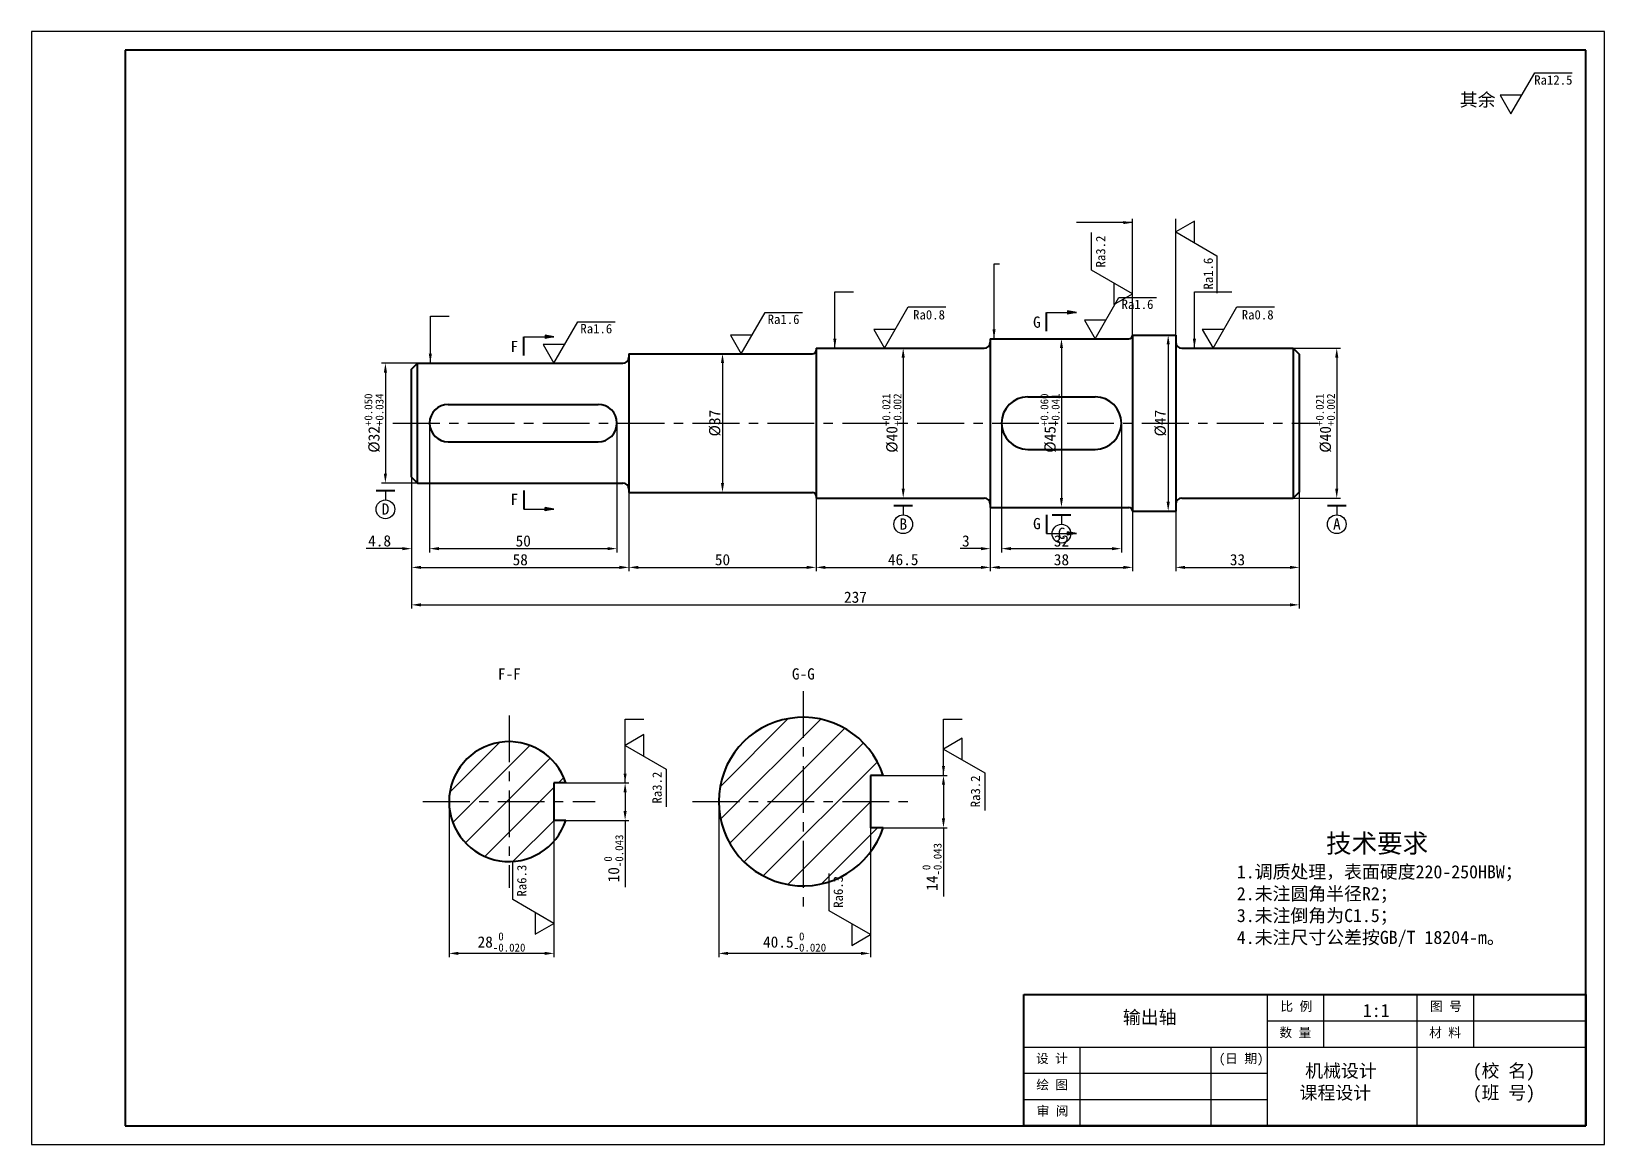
# Model space of a CAD drawing. Header units: inches. Extents: x 0 to 420, y 0 to 297.
import ezdxf

# ---------------------------------------------------------------- set-up
doc = ezdxf.new("R2010")
doc.units = ezdxf.units.IN
doc.header["$LTSCALE"] = 10
doc.header["$MEASUREMENT"] = 0
doc.linetypes.add('CENTER', pattern=[2, 1.25, -0.25, 0.25, -0.25])
for name, color, linetype, lineweight in [('中心线', 1, 'CENTER', 25), ('剖面线', 3, 'Continuous', 25), ('尺寸线', 4, 'Continuous', 25), ('文字', 7, 'Continuous', 25), ('粗实线', 7, 'Continuous', 40), ('细实线', 7, 'Continuous', 25)]:
    doc.layers.add(name, color=color, linetype=linetype, lineweight=lineweight)
doc.dimstyles.get("Standard").update_dxf_attribs({"dimtxt": 0.18, "dimasz": 0.18, "dimexe": 0.18, "dimexo": 0.0625, "dimgap": 0.09, "dimtad": 0, "dimtih": 1, "dimtoh": 1, "dimdec": 4, "dimzin": 0, "dimdsep": 46, "dimtxsty": 'Standard', "dimcen": 0.09, "dimadec": 0, "dimazin": 0, "dimtfac": 1, "dimtdec": 4, "dimtofl": 0, "dimtmove": 0, "dimatfit": 3, "dimfxl": 0, "dimtolj": 1, "dimtzin": 0, "dimarcsym": 0})
pattern_1 = [(45, (0, 0), (-4.419417382415921, 4.419417382415922), [])]

# ---------------------------------------------------------------- blocks, each defined once
blk = doc.blocks.new('*D1')
at = {"layer": 'Defpoints', "color": 0}
for p in [(101.5, 178.1), (159.5, 178.1), (159.5, 154)]:
    blk.add_point(p, dxfattribs=at)
at = {"layer": '尺寸线', "color": 0, "lineweight": -2}
for p, q in [((101.5, 178.1), (101.5, 153)), ((159.5, 178.1), (159.5, 153)), ((104, 154), (157, 154))]:
    blk.add_line(p, q, dxfattribs=at)
at = {"layer": '尺寸线', "color": 0}
for points in [[(104, 154.4166666666667), (104, 153.5833333333333), (101.5, 154)], [(157, 153.5833333333333), (157, 154.4166666666667), (159.5, 154)]]:
    blk.add_solid(points, dxfattribs=at)
at = {"layer": '尺寸线', "color": 0, "insert": (130.5, 156.0315), "char_height": 3, "attachment_point": 5}
blk.add_mtext('\\A1;58', dxfattribs=at)
blk = doc.blocks.new('*D2')
at = {"layer": 'Defpoints', "color": 0}
for p in [(159.5, 174), (209.5, 174), (209.5, 154)]:
    blk.add_point(p, dxfattribs=at)
at = {"layer": '尺寸线', "color": 0, "lineweight": -2}
for p, q in [((159.5, 174), (159.5, 153)), ((209.5, 174), (209.5, 153)), ((162, 154), (207, 154))]:
    blk.add_line(p, q, dxfattribs=at)
at = {"layer": '尺寸线', "color": 0}
for points in [[(162, 154.4166666666667), (162, 153.5833333333333), (159.5, 154)], [(207, 153.5833333333333), (207, 154.4166666666667), (209.5, 154)]]:
    blk.add_solid(points, dxfattribs=at)
at = {"layer": '尺寸线', "color": 0, "insert": (184.5, 156.0315), "char_height": 3, "attachment_point": 5}
blk.add_mtext('\\A1;50', dxfattribs=at)
blk = doc.blocks.new('*D3')
at = {"layer": 'Defpoints', "color": 0}
for p in [(209.5, 172.5), (256, 172.5), (256, 154)]:
    blk.add_point(p, dxfattribs=at)
at = {"layer": '尺寸线', "color": 0, "lineweight": -2}
for p, q in [((209.5, 172.5), (209.5, 153)), ((256, 172.5), (256, 153)), ((212, 154), (253.5, 154))]:
    blk.add_line(p, q, dxfattribs=at)
at = {"layer": '尺寸线', "color": 0}
for points in [[(212, 154.4166666666667), (212, 153.5833333333333), (209.5, 154)], [(253.5, 153.5833333333333), (253.5, 154.4166666666667), (256, 154)]]:
    blk.add_solid(points, dxfattribs=at)
at = {"layer": '尺寸线', "color": 0, "insert": (232.75, 156.0645), "char_height": 3, "attachment_point": 5}
blk.add_mtext('\\A1;46.5', dxfattribs=at)
blk = doc.blocks.new('*D4')
at = {"layer": 'Defpoints', "color": 0}
for p in [(256, 170), (294, 170), (294, 154)]:
    blk.add_point(p, dxfattribs=at)
at = {"layer": '尺寸线', "color": 0, "lineweight": -2}
for p, q in [((256, 170), (256, 153)), ((294, 170), (294, 153)), ((258.5, 154), (291.5, 154))]:
    blk.add_line(p, q, dxfattribs=at)
at = {"layer": '尺寸线', "color": 0}
for points in [[(258.5, 154.4166666666667), (258.5, 153.5833333333333), (256, 154)], [(291.5, 153.5833333333333), (291.5, 154.4166666666667), (294, 154)]]:
    blk.add_solid(points, dxfattribs=at)
at = {"layer": '尺寸线', "color": 0, "insert": (275, 156.0315), "char_height": 3, "attachment_point": 5}
blk.add_mtext('\\A1;38', dxfattribs=at)
blk = doc.blocks.new('*D5')
at = {"layer": 'Defpoints', "color": 0}
for p in [(305.5, 172.5), (338.5, 172.5), (338.5, 154)]:
    blk.add_point(p, dxfattribs=at)
at = {"layer": '尺寸线', "color": 0, "lineweight": -2}
for p, q in [((305.5, 172.5), (305.5, 153)), ((338.5, 172.5), (338.5, 153)), ((308, 154), (336, 154))]:
    blk.add_line(p, q, dxfattribs=at)
at = {"layer": '尺寸线', "color": 0}
for points in [[(308, 154.4166666666667), (308, 153.5833333333333), (305.5, 154)], [(336, 153.5833333333333), (336, 154.4166666666667), (338.5, 154)]]:
    blk.add_solid(points, dxfattribs=at)
at = {"layer": '尺寸线', "color": 0, "insert": (322, 156.0315), "char_height": 3, "attachment_point": 5}
blk.add_mtext('\\A1;33', dxfattribs=at)
blk = doc.blocks.new('*D6')
at = {"layer": 'Defpoints', "color": 0}
for p in [(101.5, 178.1), (338.5, 178.1), (338.5, 144)]:
    blk.add_point(p, dxfattribs=at)
at = {"layer": '尺寸线', "color": 0, "lineweight": -2}
for p, q in [((101.5, 178.1), (101.5, 143)), ((338.5, 178.1), (338.5, 143)), ((104, 144), (336, 144))]:
    blk.add_line(p, q, dxfattribs=at)
at = {"layer": '尺寸线', "color": 0}
for points in [[(104, 144.4166666666667), (104, 143.5833333333333), (101.5, 144)], [(336, 143.5833333333333), (336, 144.4166666666667), (338.5, 144)]]:
    blk.add_solid(points, dxfattribs=at)
at = {"layer": '尺寸线', "color": 0, "insert": (220, 146.0315), "char_height": 3, "attachment_point": 5}
blk.add_mtext('\\A1;237', dxfattribs=at)
blk = doc.blocks.new('*D7')
at = {"layer": 'Defpoints', "color": 0}
for p in [(259, 192.5), (291, 192.5), (291, 159)]:
    blk.add_point(p, dxfattribs=at)
at = {"layer": '尺寸线', "color": 0, "lineweight": -2}
for p, q in [((259, 192.5), (259, 158)), ((291, 192.5), (291, 158)), ((261.5, 159), (288.5, 159))]:
    blk.add_line(p, q, dxfattribs=at)
at = {"layer": '尺寸线', "color": 0}
for points in [[(261.5, 159.4166666666667), (261.5, 158.5833333333333), (259, 159)], [(288.5, 158.5833333333333), (288.5, 159.4166666666667), (291, 159)]]:
    blk.add_solid(points, dxfattribs=at)
at = {"layer": '尺寸线', "color": 0, "insert": (275, 161.0315), "char_height": 3, "attachment_point": 5}
blk.add_mtext('\\A1;32', dxfattribs=at)
blk = doc.blocks.new('*D8')
at = {"layer": 'Defpoints', "color": 0}
for p in [(256, 192.5), (259, 192.5), (256, 159)]:
    blk.add_point(p, dxfattribs=at)
at = {"layer": '尺寸线', "color": 0, "lineweight": -2}
for p, q in [((256, 192.5), (256, 158)), ((259, 192.5), (259, 158)), ((253.5, 159), (247.9450000000001, 159)), ((261.5, 159), (264, 159))]:
    blk.add_line(p, q, dxfattribs=at)
at = {"layer": '尺寸线', "color": 0}
for points in [[(253.5, 158.5833333333333), (253.5, 159.4166666666667), (256, 159)], [(261.5, 159.4166666666667), (261.5, 158.5833333333333), (259, 159)]]:
    blk.add_solid(points, dxfattribs=at)
at = {"layer": '尺寸线', "color": 0, "insert": (249.4725, 161.0315), "char_height": 3, "attachment_point": 5}
blk.add_mtext('\\A1;3', dxfattribs=at)
blk = doc.blocks.new('*D9')
at = {"layer": 'Defpoints', "color": 0}
for p in [(106.3, 192.5), (156.3, 192.5), (156.3, 159)]:
    blk.add_point(p, dxfattribs=at)
at = {"layer": '尺寸线', "color": 0, "lineweight": -2}
for p, q in [((106.3, 192.5), (106.3, 158)), ((156.3, 192.5), (156.3, 158)), ((108.8, 159), (153.8, 159))]:
    blk.add_line(p, q, dxfattribs=at)
at = {"layer": '尺寸线', "color": 0}
for points in [[(108.8, 159.4166666666667), (108.8, 158.5833333333333), (106.3, 159)], [(153.8, 158.5833333333333), (153.8, 159.4166666666667), (156.3, 159)]]:
    blk.add_solid(points, dxfattribs=at)
at = {"layer": '尺寸线', "color": 0, "insert": (131.3, 161.0315), "char_height": 3, "attachment_point": 5}
blk.add_mtext('\\A1;50', dxfattribs=at)
blk = doc.blocks.new('*D10')
at = {"layer": 'Defpoints', "color": 0}
for p in [(101.5, 192.5), (106.3, 192.5), (101.5, 159)]:
    blk.add_point(p, dxfattribs=at)
at = {"layer": '尺寸线', "color": 0, "lineweight": -2}
for p, q in [((101.5, 192.5), (101.5, 158)), ((106.3, 192.5), (106.3, 158)), ((99, 159), (89.40100000000001, 159)), ((108.8, 159), (111.3, 159))]:
    blk.add_line(p, q, dxfattribs=at)
at = {"layer": '尺寸线', "color": 0}
for points in [[(99, 158.5833333333333), (99, 159.4166666666667), (101.5, 159)], [(108.8, 159.4166666666667), (108.8, 158.5833333333333), (106.3, 159)]]:
    blk.add_solid(points, dxfattribs=at)
at = {"layer": '尺寸线', "color": 0, "insert": (92.9505, 161.0645), "char_height": 3, "attachment_point": 5}
blk.add_mtext('\\A1;4.8', dxfattribs=at)
blk = doc.blocks.new('*D11')
at = {"layer": 'Defpoints', "color": 0}
for p in [(103.1, 208.5), (94.5, 176.5), (103.1, 176.5)]:
    blk.add_point(p, dxfattribs=at)
at = {"layer": '尺寸线', "color": 0, "lineweight": -2}
for p, q in [((103.1, 208.5), (93.5, 208.5)), ((94.5, 206), (94.5, 179)), ((103.1, 176.5), (93.5, 176.5))]:
    blk.add_line(p, q, dxfattribs=at)
at = {"layer": '尺寸线', "color": 0}
for points in [[(94.91666666666667, 206), (94.08333333333333, 206), (94.5, 208.5)], [(94.08333333333333, 179), (94.91666666666667, 179), (94.5, 176.5)]]:
    blk.add_solid(points, dxfattribs=at)
at = {"layer": '尺寸线', "color": 0, "insert": (91.43184, 192.5), "char_height": 3, "attachment_point": 5, "rotation": 90}
blk.add_mtext('\\A1;%%C32{}{\\H0.71x;\\C3;\\S+0.050^ +0.034;}', dxfattribs=at)
blk = doc.blocks.new('*D12')
at = {"layer": 'Defpoints', "color": 0}
for p in [(184.5, 211), (184.5, 174), (184.5, 174)]:
    blk.add_point(p, dxfattribs=at)
at = {"layer": '尺寸线', "color": 0, "lineweight": -2}
for p, q in [((184.5, 211), (185.5, 211)), ((184.5, 208.5), (184.5, 176.5)), ((184.5, 174), (185.5, 174))]:
    blk.add_line(p, q, dxfattribs=at)
at = {"layer": '尺寸线', "color": 0}
for points in [[(184.9166666666667, 208.5), (184.0833333333333, 208.5), (184.5, 211)], [(184.0833333333333, 176.5), (184.9166666666667, 176.5), (184.5, 174)]]:
    blk.add_solid(points, dxfattribs=at)
at = {"layer": '尺寸线', "color": 0, "insert": (182.4685, 192.5), "char_height": 3, "attachment_point": 5, "rotation": 90}
blk.add_mtext('\\A1;%%C37', dxfattribs=at)
blk = doc.blocks.new('*D13')
at = {"layer": 'Defpoints', "color": 0}
for p in [(232.75, 212.5), (232.75, 172.5), (232.75, 172.5)]:
    blk.add_point(p, dxfattribs=at)
at = {"layer": '尺寸线', "color": 0, "lineweight": -2}
for p, q in [((232.75, 212.5), (233.75, 212.5)), ((232.75, 210), (232.75, 175)), ((232.75, 172.5), (233.75, 172.5))]:
    blk.add_line(p, q, dxfattribs=at)
at = {"layer": '尺寸线', "color": 0}
for points in [[(233.1666666666667, 210), (232.3333333333333, 210), (232.75, 212.5)], [(232.3333333333333, 175), (233.1666666666667, 175), (232.75, 172.5)]]:
    blk.add_solid(points, dxfattribs=at)
at = {"layer": '尺寸线', "color": 0, "insert": (229.70527, 192.5), "char_height": 3, "attachment_point": 5, "rotation": 90}
blk.add_mtext('\\A1;%%C40{}{\\H0.71x;\\C3;\\S+0.021^ +0.002;}', dxfattribs=at)
blk = doc.blocks.new('*D14')
at = {"layer": 'Defpoints', "color": 0}
for p in [(275, 215), (275, 170), (275, 170)]:
    blk.add_point(p, dxfattribs=at)
at = {"layer": '尺寸线', "color": 0, "lineweight": -2}
for p, q in [((275, 215), (276, 215)), ((275, 212.5), (275, 172.5)), ((275, 170), (276, 170))]:
    blk.add_line(p, q, dxfattribs=at)
at = {"layer": '尺寸线', "color": 0}
for points in [[(275.4166666666667, 212.5), (274.5833333333333, 212.5), (275, 215)], [(274.5833333333333, 172.5), (275.4166666666667, 172.5), (275, 170)]]:
    blk.add_solid(points, dxfattribs=at)
at = {"layer": '尺寸线', "color": 0, "insert": (271.93184, 192.5), "char_height": 3, "attachment_point": 5, "rotation": 90}
blk.add_mtext('\\A1;%%C45{}{\\H0.71x;\\C3;\\S+0.060^ +0.041;}', dxfattribs=at)
blk = doc.blocks.new('*D15')
at = {"layer": 'Defpoints', "color": 0}
for p in [(303.5, 216), (303.5, 169), (303.5, 169)]:
    blk.add_point(p, dxfattribs=at)
at = {"layer": '尺寸线', "color": 0, "lineweight": -2}
for p, q in [((303.5, 216), (304.5, 216)), ((303.5, 213.5), (303.5, 171.5)), ((303.5, 169), (304.5, 169))]:
    blk.add_line(p, q, dxfattribs=at)
at = {"layer": '尺寸线', "color": 0}
for points in [[(303.9166666666667, 213.5), (303.0833333333333, 213.5), (303.5, 216)], [(303.0833333333333, 171.5), (303.9166666666667, 171.5), (303.5, 169)]]:
    blk.add_solid(points, dxfattribs=at)
at = {"layer": '尺寸线', "color": 0, "insert": (301.4355, 192.5), "char_height": 3, "attachment_point": 5, "rotation": 90}
blk.add_mtext('\\A1;%%C47', dxfattribs=at)
blk = doc.blocks.new('*D16')
at = {"layer": 'Defpoints', "color": 0}
for p in [(336.9, 212.5), (336.9, 172.5), (348.5, 172.5)]:
    blk.add_point(p, dxfattribs=at)
at = {"layer": '尺寸线', "color": 0, "lineweight": -2}
for p, q in [((336.9, 212.5), (349.5, 212.5)), ((348.5, 210), (348.5, 175)), ((336.9, 172.5), (349.5, 172.5))]:
    blk.add_line(p, q, dxfattribs=at)
at = {"layer": '尺寸线', "color": 0}
for points in [[(348.9166666666667, 210), (348.0833333333333, 210), (348.5, 212.5)], [(348.0833333333333, 175), (348.9166666666667, 175), (348.5, 172.5)]]:
    blk.add_solid(points, dxfattribs=at)
at = {"layer": '尺寸线', "color": 0, "insert": (345.45527, 192.5), "char_height": 3, "attachment_point": 5, "rotation": 90}
blk.add_mtext('\\A1;%%C40{}{\\H0.71x;\\C3;\\S+0.021^ +0.002;}', dxfattribs=at)
blk = doc.blocks.new('*D31')
at = {"layer": 'Defpoints', "color": 0}
for p in [(142.6986841535707, 96.5), (142.6986841535707, 86.5), (158.5, 86.5)]:
    blk.add_point(p, dxfattribs=at)
at = {"layer": '尺寸线', "color": 0, "lineweight": -2}
for p, q in [((142.6986841535707, 96.5), (159.5, 96.5)), ((158.5, 94), (158.5, 89)), ((142.6986841535707, 86.5), (159.5, 86.5)), ((158.5, 86.5), (158.5, 68.65415000000002))]:
    blk.add_line(p, q, dxfattribs=at)
at = {"layer": '尺寸线', "color": 0}
for points in [[(158.9166666666667, 94), (158.0833333333333, 94), (158.5, 96.5)], [(158.0833333333333, 89), (158.9166666666667, 89), (158.5, 86.5)]]:
    blk.add_solid(points, dxfattribs=at)
at = {"layer": '尺寸线', "color": 0, "insert": (155.43184, 76.32707500000001), "char_height": 3, "attachment_point": 5, "rotation": 90}
blk.add_mtext('\\A1;10{}{\\H0.71x;\\C3;\\S 0^ -0.043;}', dxfattribs=at)
blk = doc.blocks.new('*D32')
at = {"layer": 'Defpoints', "color": 0}
for p in [(111.5, 91.5), (139.5, 91.5), (111.5, 51)]:
    blk.add_point(p, dxfattribs=at)
at = {"layer": '尺寸线', "color": 0, "lineweight": -2}
for p, q in [((111.5, 91.5), (111.5, 50)), ((139.5, 91.5), (139.5, 50)), ((137, 51), (114, 51))]:
    blk.add_line(p, q, dxfattribs=at)
at = {"layer": '尺寸线', "color": 0}
for points in [[(114, 51.41666666666666), (114, 50.58333333333334), (111.5, 51)], [(137, 50.58333333333334), (137, 51.41666666666666), (139.5, 51)]]:
    blk.add_solid(points, dxfattribs=at)
at = {"layer": '尺寸线', "color": 0, "insert": (125.5, 54.04473), "char_height": 3, "attachment_point": 5}
blk.add_mtext('\\A1;28{}{\\H0.71x;\\C3;\\S 0^ -0.020;}', dxfattribs=at)
blk = doc.blocks.new('*D33')
at = {"layer": 'Defpoints', "color": 0}
for p in [(227.3834047803431, 98.5), (227.3834047803431, 84.5), (243.5, 84.5)]:
    blk.add_point(p, dxfattribs=at)
at = {"layer": '尺寸线', "color": 0, "lineweight": -2}
for p, q in [((227.3834047803431, 98.5), (244.5, 98.5)), ((243.5, 96), (243.5, 87)), ((227.3834047803431, 84.5), (244.5, 84.5)), ((243.5, 84.5), (243.5, 66.15615000000003))]:
    blk.add_line(p, q, dxfattribs=at)
at = {"layer": '尺寸线', "color": 0}
for points in [[(243.9166666666667, 96), (243.0833333333333, 96), (243.5, 98.5)], [(243.0833333333333, 87), (243.9166666666667, 87), (243.5, 84.5)]]:
    blk.add_solid(points, dxfattribs=at)
at = {"layer": '尺寸线', "color": 0, "insert": (240.43184, 74.07807500000001), "char_height": 3, "attachment_point": 5, "rotation": 90}
blk.add_mtext('\\A1;14{}{\\H0.71x;\\C3;\\S 0^ -0.043;}', dxfattribs=at)
blk = doc.blocks.new('*D34')
at = {"layer": 'Defpoints', "color": 0}
for p in [(183.5, 91.5), (224, 91.5), (183.5, 51)]:
    blk.add_point(p, dxfattribs=at)
at = {"layer": '尺寸线', "color": 0, "lineweight": -2}
for p, q in [((183.5, 91.5), (183.5, 50)), ((224, 91.5), (224, 50)), ((221.5, 51), (186, 51))]:
    blk.add_line(p, q, dxfattribs=at)
at = {"layer": '尺寸线', "color": 0}
for points in [[(186, 51.41666666666666), (186, 50.58333333333334), (183.5, 51)], [(221.5, 50.58333333333334), (221.5, 51.41666666666666), (224, 51)]]:
    blk.add_solid(points, dxfattribs=at)
at = {"layer": '尺寸线', "color": 0, "insert": (203.75, 54.04473), "char_height": 3, "attachment_point": 5}
blk.add_mtext('\\A1;40.5{}{\\H0.71x;\\C3;\\S 0^ -0.020;}', dxfattribs=at)

msp = doc.modelspace()

# ---------------------------------------------------------------- hatches: boundary and pattern name
at = {"layer": '剖面线'}
h = msp.add_hatch(dxfattribs=at)
h.set_pattern_fill('ANSI31', color=256, scale=50, style=0)
h.set_pattern_definition(pattern_1)
edge = h.paths.add_edge_path(flags=0)
edge.add_arc((206, 91.5), 22.5, 18.12620396055673, 341.8737960394433)
edge.add_line((227.3834047803431, 98.5), (224, 98.5))
edge.add_line((227.3834047803431, 84.5), (224, 84.5))
edge.add_line((224, 98.5), (224, 84.5))
h = msp.add_hatch(dxfattribs=at)
h.set_pattern_fill('ANSI31', color=256, scale=50, style=0)
h.set_pattern_definition(pattern_1)
edge = h.paths.add_edge_path(flags=0)
edge.add_arc((127.5, 91.5), 16, 18.20995686428301, 341.790043135717)
edge.add_line((142.6986841535707, 96.5), (139.5, 96.5))
edge.add_line((142.6986841535707, 86.5), (139.5, 86.5))
edge.add_line((139.5, 96.5), (139.5, 86.5))
at = {"layer": '细实线'}
h = msp.add_hatch(color=256, dxfattribs=at)
h.paths.add_polyline_path([(276.6463962798512, 222.4450007698968), (276.6463962798512, 222), (279, 222)])
h.paths.add_polyline_path([(276.6463962798512, 222), (276.6463962798512, 221.5549992301032), (279, 222)])
h = msp.add_hatch(color=256, dxfattribs=at)
h.paths.add_polyline_path([(137.1463962798512, 215.9450007698968), (137.1463962798512, 215.5), (139.5, 215.5)])
h.paths.add_polyline_path([(137.1463962798512, 215.5), (137.1463962798512, 215.0549992301032), (139.5, 215.5)])
h = msp.add_hatch(color=256, dxfattribs=at)
h.paths.add_polyline_path([(139.5, 169.5), (137.1463962798512, 169.5), (137.1463962798512, 169.0549992301032)])
h.paths.add_polyline_path([(139.5, 169.5), (137.1463962798512, 169.9450007698968), (137.1463962798512, 169.5)])
h = msp.add_hatch(color=256, dxfattribs=at)
h.paths.add_polyline_path([(279, 163), (276.6463962798512, 163), (276.6463962798512, 162.5549992301032)])
h.paths.add_polyline_path([(279, 163), (276.6463962798512, 163.4450007698968), (276.6463962798512, 163)])

# ---------------------------------------------------------------- linework, layer by layer
at = {"layer": '中心线'}
for p, q in [((96.5, 192.5), (343.5, 192.5)), ((206, 121), (206, 62)), ((127.5, 114.5), (127.5, 68.5)), ((104.5, 91.5), (150.5, 91.5)), ((176.5, 91.5), (235.5, 91.5))]:
    msp.add_line(p, q, dxfattribs=at)
at = {"layer": '尺寸线'}
for p, q in [((284, 246), (279, 246)), ((294, 216), (294, 247)), ((305.5, 216), (305.5, 247)), ((257, 235), (258.5, 235)), ((214.5, 227.5), (219.5, 227.5)), ((310.5, 227.5), (320.5, 227.5)), ((106.5, 221), (111.5, 221)), ((158.5, 113.5), (163.5, 113.5)), ((243.5, 113.5), (248.5, 113.5))]:
    msp.add_line(p, q, dxfattribs=at)
at = {"layer": '粗实线'}
for p, q in [((415, 292), (25, 292)), ((25, 292), (25, 5)), ((415, 5), (415, 292)), ((271, 217), (271, 222)), ((131.5, 210.5), (131.5, 215.5)), ((256, 215), (256, 170)), ((256, 215), (293, 215)), ((294, 216), (294, 169)), ((294, 216), (305.5, 216)), ((305.5, 216), (305.5, 169)), ((159.5, 211), (159.5, 174)), ((159.5, 211), (208.5, 211)), ((209.5, 212.5), (209.5, 172.5)), ((209.5, 212.5), (254.4, 212.5)), ((307.1, 212.5), (336.9, 212.5)), ((336.9, 212.5), (336.9, 172.5)), ((336.9, 212.5), (338.5, 210.9)), ((338.5, 210.9), (338.5, 174.1)), ((101.5, 206.9), (103.1, 208.5)), ((101.5, 178.1), (101.5, 206.9)), ((103.1, 176.5), (103.1, 208.5)), ((103.1, 208.5), (157.9, 208.5)), ((111.3, 197.5), (151.3, 197.5)), ((266, 199.5), (284, 199.5)), ((111.3, 187.5), (151.3, 187.5)), ((266, 185.5), (284, 185.5)), ((101.5, 178.1), (103.1, 176.5)), ((103.1, 176.5), (157.9, 176.5)), ((92, 174.5), (97, 174.5)), ((131.5, 174.5), (131.5, 169.5)), ((159.5, 174), (208.5, 174)), ((209.5, 172.5), (254.4, 172.5)), ((307.1, 172.5), (336.9, 172.5)), ((336.9, 172.5), (338.5, 174.1)), ((230.25, 170.5), (235.25, 170.5)), ((256, 170), (293, 170)), ((271, 168), (271, 163)), ((272.5, 168), (277.5, 168)), ((294, 169), (305.5, 169)), ((346, 170.5), (351, 170.5)), ((227.3834047803431, 98.5), (224, 98.5)), ((224, 98.5), (224, 84.5)), ((142.6986841535707, 96.5), (139.5, 96.5)), ((139.5, 96.5), (139.5, 86.5)), ((142.6986841535707, 86.5), (139.5, 86.5)), ((227.3834047803431, 84.5), (224, 84.5)), ((265, 5), (265, 40)), ((265, 40), (415, 39.99999999999999)), ((415, 39.99999999999999), (415, 5)), ((25, 5), (415, 5)), ((415, 5), (265, 5))]:
    msp.add_line(p, q, dxfattribs=at)
for centre, radius, start, end in [((293, 216), 1, 270, 0), ((157.9, 210.1), 1.6, 270, 0), ((208.5, 212), 1, 270, 0), ((254.4, 214.1), 1.6, 270, 0), ((307.1, 214.1), 1.6, 180, 270), ((111.3, 192.5), 5, 90, 270), ((151.3, 192.5), 5, 270, 90), ((266, 192.5), 7, 90, 270), ((284, 192.5), 7, 270, 90), ((157.9, 174.9), 1.6, 0, 90), ((208.5, 173), 1, 0, 90), ((254.4, 170.9), 1.6, 0, 90), ((307.1, 170.9), 1.6, 90, 180), ((293, 169), 1, 0, 90), ((206, 91.5), 22.5, 18.12620396055673, 341.8737960394433), ((127.5, 91.5), 16, 18.20995686428301, 341.790043135717)]:
    msp.add_arc(centre, radius, start, end, dxfattribs=at)
at = {"layer": '细实线'}
for p, q in [((420, 297), (0, 297)), ((0, 297), (0, 0)), ((420, 0), (420, 297)), ((395, 275), (401.3508529610859, 286)), ((401.3508529610859, 286), (411.3508529610859, 286)), ((392.1132486540519, 280), (395, 275)), ((397.8867513459481, 280), (392.1132486540519, 280)), ((310.5, 246.3867513459481), (305.5, 243.5)), ((310.5, 240.6132486540519), (310.5, 246.3867513459481)), ((283, 233.3508529610859), (283, 243.3508529610859)), ((305.5, 243.5), (316.5, 237.1491470389141)), ((316.5, 237.1491470389141), (316.5, 227.1491470389141)), ((294, 227), (283, 233.3508529610859)), ((289, 229.8867513459481), (289, 224.1132486540519)), ((289, 224.1132486540519), (294, 227)), ((227.75, 212.5), (234.1008529610859, 223.5)), ((234.1008529610859, 223.5), (244.1008529610859, 223.5)), ((284, 215), (290.3508529610859, 226)), ((290.3508529610859, 226), (300.3508529610859, 226)), ((315.5, 212.5), (321.8508529610859, 223.5)), ((321.8508529610859, 223.5), (331.8508529610859, 223.5)), ((139.5, 208.5), (145.8508529610859, 219.5)), ((145.8508529610859, 219.5), (155.8508529610859, 219.5)), ((189.5, 211), (195.8508529610859, 222)), ((195.8508529610859, 222), (205.8508529610859, 222)), ((271, 222), (279, 222)), ((279, 222), (276.6463962798512, 222.4450007698968)), ((276.6463962798512, 222.4450007698968), (276.6463962798512, 221.5549992301032)), ((279, 222), (276.6463962798512, 221.5549992301032)), ((281.1132486540519, 220), (284, 215)), ((286.8867513459481, 220), (281.1132486540519, 220)), ((131.5, 215.5), (139.5, 215.5)), ((139.5, 215.5), (137.1463962798512, 215.9450007698968)), ((137.1463962798512, 215.9450007698968), (137.1463962798512, 215.0549992301032)), ((139.5, 215.5), (137.1463962798512, 215.0549992301032)), ((186.6132486540519, 216), (189.5, 211)), ((192.3867513459481, 216), (186.6132486540519, 216)), ((224.8632486540519, 217.5), (227.75, 212.5)), ((230.6367513459481, 217.5), (224.8632486540519, 217.5)), ((312.6132486540519, 217.5), (315.5, 212.5)), ((318.3867513459481, 217.5), (312.6132486540519, 217.5)), ((136.6132486540519, 213.5), (139.5, 208.5)), ((142.3867513459481, 213.5), (136.6132486540519, 213.5)), ((94.5, 174.5), (94.5, 172)), ((131.5, 169.5), (139.5, 169.5)), ((139.5, 169.5), (137.1463962798512, 169.9450007698968)), ((137.1463962798512, 169.0549992301032), (137.1463962798512, 169.9450007698968)), ((139.5, 169.5), (137.1463962798512, 169.0549992301032)), ((232.75, 170.5), (232.75, 168)), ((275, 168), (275, 165.5)), ((348.5, 170.5), (348.5, 168)), ((271, 163), (279, 163)), ((279, 163), (276.6463962798512, 163.4450007698968)), ((276.6463962798512, 162.5549992301032), (276.6463962798512, 163.4450007698968)), ((279, 163), (276.6463962798512, 162.5549992301032)), ((163.5, 109.3867513459481), (158.5, 106.5)), ((163.5, 103.6132486540519), (163.5, 109.3867513459481)), ((158.5, 106.5), (169.5, 100.1491470389141)), ((248.5, 108.3867513459481), (243.5, 105.5)), ((243.5, 105.5), (254.5, 99.14914703891411)), ((248.5, 102.6132486540519), (248.5, 108.3867513459481)), ((169.5, 100.1491470389141), (169.5, 90.14914703891412)), ((254.5, 99.14914703891411), (254.5, 89.14914703891412)), ((128.5, 65.35085296108589), (128.5, 75.35085296108589)), ((213, 62.35085296108589), (213, 72.35085296108589)), ((139.5, 59), (128.5, 65.35085296108589)), ((134.5, 61.88675134594813), (134.5, 56.11324865405187)), ((134.5, 56.11324865405187), (139.5, 59)), ((224, 56), (213, 62.35085296108589)), ((219, 58.88675134594813), (219, 53.11324865405187)), ((219, 53.11324865405187), (224, 56)), ((330, 5), (330, 39.99999999999999)), ((345, 40), (345, 26)), ((370, 5), (370, 39.99999999999999)), ((385, 39.99999999999999), (385, 26)), ((330, 33), (415, 33)), ((265, 26), (415, 26)), ((280, 5), (280, 26)), ((315, 5), (315, 26)), ((265, 19), (330, 19)), ((265, 12), (330, 12)), ((0, 0), (420, 0))]:
    msp.add_line(p, q, dxfattribs=at)
for centre in [(94.5, 169.5), (232.75, 165.5), (348.5, 165.5), (275, 163)]:
    msp.add_circle(centre, 2.5, dxfattribs=at)

# ---------------------------------------------------------------- texts
at = {"layer": '文字'}
for s, insert, char_height, width, attachment_point in [('{\\fSimSun|b0|i0|c134|p2;Ra12.5}', (401.2281185865384, 285.3068049078061), 2.5, 5.719862628990301, 1), ('{\\fSimSun|b0|i0|c134|p2;其余}', (381.3531619411256, 280.5269511565263), 3.5, 11.10731392583762, 1), ('{\\fSimSun|b0|i0|c134|p2;Ra0.8}', (235.3908908430425, 222.6607782926184), 2.5, 5.719862628990301, 1), ('{\\fSimSun|b0|i0|c134|p2;Ra1.6}', (291.0562954267034, 225.452831598246), 2.5, 5.719862628990301, 1), ('{\\fSimSun|b0|i0|c134|p2;Ra0.8}', (323.1408908430425, 222.6607782926184), 2.5, 5.719862628990301, 1), ('{\\fSimSun|b0|i0|c134|p2;Ra1.6}', (146.5562954267034, 218.952831598246), 2.5, 5.719862628990301, 1), ('{\\fSimSun|b0|i0|c134|p2;Ra1.6}', (196.5562954267034, 221.452831598246), 2.5, 5.719862628990301, 1), ('{\\fSimSun|b0|i0|c134|p2;G}', (267.4160657137159, 220.949672905366), 3, 4.978043113474087, 1), ('{\\fSimSun|b0|i0|c134|p2;F}', (127.9160657137159, 214.449672905366), 3, 4.978043113474087, 1), ('{\\fSimSun|b0|i0|c134|p2;F}', (127.9160657137159, 173.6862693725976), 3, 4.978043113474087, 1), ('{\\fSimSun|b0|i0|c134|p2;D}', (94.53852801958087, 169.5702642672803), 3, 2.55304017560502, 5), ('{\\fSimSun|b0|i0|c134|p2;B}', (232.7885280195809, 165.5702642672803), 3, 2.55304017560502, 5), ('{\\fSimSun|b0|i0|c134|p2;G}', (267.4160657137159, 167.1862693725976), 3, 4.978043113474087, 1), ('{\\fSimSun|b0|i0|c134|p2;C}', (275.0385280195808, 163.0702642672803), 3, 2.55304017560502, 5), ('{\\fSimSun|b0|i0|c134|p2;A}', (348.5385280195808, 165.5702642672803), 3, 2.55304017560502, 5), ('{\\fSimSun|b0|i0|c134|p2;F-F}', (124.536918747083, 127.0779088941392), 3, 4.978043113474087, 1), ('{\\fSimSun|b0|i0|c134|p2;G-G}', (203.036918747083, 127.0779088941392), 3, 4.978043113474087, 1), ('{\\fSimSun|b0|i0|c134|p2;       技术要求}\\P{\\fSimSun|b0|i0|c134|p2;\\H0.70000x;1.调质处理，表面硬度220-250HBW；}\\P{\\fSimSun|b0|i0|c134|p2;\\H0.70000x;2.未注圆角半径R2；}\\P{\\fSimSun|b0|i0|c134|p2;\\H0.70000x;3.未注倒角为C1.5；}\\P{\\fSimSun|b0|i0|c134|p2;\\H0.70000x;4.未注尺寸公差按GB/T 18204-m。}', (321.823984468763, 82.86203233729168), 5, 148.7568729802218, 1), ('\\pi3.44250;{\\fSimSun|b0|i0|c134|p2;比 例}', (330, 38.13343535961286), 2.5, 15, 1), ('\\pi3.38750;{\\fSimSun|b0|i0|c134|p2;图 号}', (370, 38.13343535961285), 2.5, 15, 1), ('\\pi16.06178;{\\fSimSun|b0|i0|c134|p2;输出轴}', (275.3477615077625, 35.71449190856515), 3.5, 46.5925604840188, 1), ('\\pi3.18500;{\\fSimSun|b0|i0|c134|p2;数 量}', (330, 31.13343535961286), 2.5, 15, 1), ('\\pi3.16375;{\\fSimSun|b0|i0|c134|p2;材 料}', (370, 31.13343535961286), 2.5, 15, 1), ('\\pi3.20500;{\\fSimSun|b0|i0|c134|p2;设 计}', (265, 24.21896276498813), 2.5, 15, 1), ('\\pi2.01875;{\\fSimSun|b0|i0|c134|p2;(日 期)}', (315, 24.21896276498813), 2.5, 15, 1), ('\\pi1.49192;{\\fSimSun|b0|i0|c134|p2;机械设计}\\pi1.49192;{\\fSimSun|b0|i0|c134|p2;课程设计}', (338.5825401278139, 21.40940727234192), 3.5, 22.6153477315986, 1), ('\\pi7.08853;{\\fSimSun|b0|i0|c134|p2;(校 名)}\\P\\pi7.08853;{\\fSimSun|b0|i0|c134|p2;(班 号)}', (377.6964199879758, 21.42906448102076), 3.5, 29.5245600624346, 1), ('\\pi3.27625;{\\fSimSun|b0|i0|c134|p2;绘 图}', (265, 17.21896276498813), 2.5, 15, 1), ('\\pi3.36625;{\\fSimSun|b0|i0|c134|p2;审 阅}', (265, 10.21896276498813), 2.5, 15, 1)]:
    msp.add_mtext(s, dxfattribs=dict(at, insert=insert, char_height=char_height, width=width, attachment_point=attachment_point))
at = {"layer": '文字', "char_height": 2.5, "width": 5.719862628990301, "attachment_point": 1}
for s, insert, rotation in [('{\\fSimSun|b0|i0|c134|p2;Ra3.2}', (284.2078971335716, 234.0297164944837), 89.99999999999993), ('{\\fSimSun|b0|i0|c134|p2;Ra1.6}', (312.9289134431402, 228.130488088874), 89.99999999999999), ('{\\fSimSun|b0|i0|c134|p2;Ra3.2}', (165.7745640469984, 90.97626779546968), 89.99999999999999), ('{\\fSimSun|b0|i0|c134|p2;Ra3.2}', (250.7745640469984, 89.97626779546968), 89.99999999999999), ('{\\fSimSun|b0|i0|c134|p2;Ra6.3}', (129.6429941033877, 66.15941375566628), 89.99999999999993), ('{\\fSimSun|b0|i0|c134|p2;Ra6.3}', (214.1429941033877, 63.15941375566628), 89.99999999999993)]:
    msp.add_mtext(s, dxfattribs=dict(at, insert=insert, rotation=rotation))
at = {"layer": '文字', "insert": (355.47, 37.52), "char_height": 3.5, "attachment_point": 1}
msp.add_mtext('1:1', dxfattribs=at)

# ---------------------------------------------------------------- dimensions: what is measured, and where the dimension line sits
at = {"layer": '尺寸线'}
for p1, p2, distance, text, picture, middle in [((275, 215), (275, 170), 0, '%%C45{}{\\H0.71x;\\C3;\\S+0.060^ +0.041;}', '*D14', (271.93184, 192.5)), ((303.5, 216), (303.5, 169), 0, '%%C47', '*D15', (301.4355, 192.5)), ((184.5, 211), (184.5, 174), 0, '%%C37', '*D12', (182.4685, 192.5)), ((232.75, 212.5), (232.75, 172.5), 0, '%%C40{}{\\H0.71x;\\C3;\\S+0.021^ +0.002;}', '*D13', (229.70527, 192.5)), ((336.9, 212.5), (336.9, 172.5), 11.600000000000023, '%%C40{}{\\H0.71x;\\C3;\\S+0.021^ +0.002;}', '*D16', (345.45527, 192.5)), ((103.1, 208.5), (103.1, 176.5), -8.599999999999994, '%%C32{}{\\H0.71x;\\C3;\\S+0.050^ +0.034;}', '*D11', (91.43184, 192.5)), ((106.3, 192.5), (101.5, 192.5), 33.5, '4.8', '*D10', (92.9505, 161.0645)), ((106.3, 192.5), (156.3, 192.5), -33.5, '50', '*D9', (131.3, 161.0315)), ((259, 192.5), (256, 192.5), 33.5, '3', '*D8', (249.4725, 161.0315)), ((259, 192.5), (291, 192.5), -33.5, '32', '*D7', (275, 161.0315)), ((101.5, 178.1), (159.5, 178.1), -24.099999999999994, '58', '*D1', (130.5, 156.0315)), ((101.5, 178.1), (338.5, 178.1), -34.099999999999994, '237', '*D6', (220, 146.0315)), ((159.5, 174), (209.5, 174), -20, '50', '*D2', (184.5, 156.0315)), ((209.5, 172.5), (256, 172.5), -18.5, '46.5', '*D3', (232.75, 156.0645)), ((305.5, 172.5), (338.5, 172.5), -18.5, '33', '*D5', (322, 156.0315)), ((256, 170), (294, 170), -16, '38', '*D4', (275, 156.0315)), ((227.3834047803431, 98.5), (227.3834047803431, 84.5), 16.116595219656887, '14{}{\\H0.71x;\\C3;\\S 0^ -0.043;}', '*D33', (240.43184, 74.07807500000001)), ((142.6986841535707, 96.5), (142.6986841535707, 86.5), 15.801315846429304, '10{}{\\H0.71x;\\C3;\\S 0^ -0.043;}', '*D31', (155.43184, 76.32707500000001)), ((139.5, 91.5), (111.5, 91.5), 40.5, '28{}{\\H0.71x;\\C3;\\S 0^ -0.020;}', '*D32', (125.5, 54.04473)), ((224, 91.5), (183.5, 91.5), 40.5, '40.5{}{\\H0.71x;\\C3;\\S 0^ -0.020;}', '*D34', (203.75, 54.04473))]:
    dim = msp.add_aligned_dim(p1=p1, p2=p2, distance=distance, text=text, dimstyle='Standard', override={"dimtxt": 3, "dimasz": 2.5, "dimexe": 1, "dimexo": 0, "dimgap": 0.5, "dimtad": 1, "dimtih": 0, "dimtoh": 0}, dxfattribs=at)
    dim.commit()
    dim.dimension.update_dxf_attribs({"geometry": picture, "text_midpoint": middle})

# ---------------------------------------------------------------- leaders
for points in [[(294, 246), (284, 246)], [(257, 215), (257, 235)], [(214.5, 212.5), (214.5, 227.5)], [(310.5, 212.5), (310.5, 227.5)], [(106.5, 208.5), (106.5, 221)], [(158.5, 96.5), (158.5, 113.5)], [(243.5, 98.5), (243.5, 113.5)]]:
    msp.add_leader(points, dimstyle='Standard', override={"dimasz": 2.5}, dxfattribs=at)

doc.saveas('drawing.dxf')
